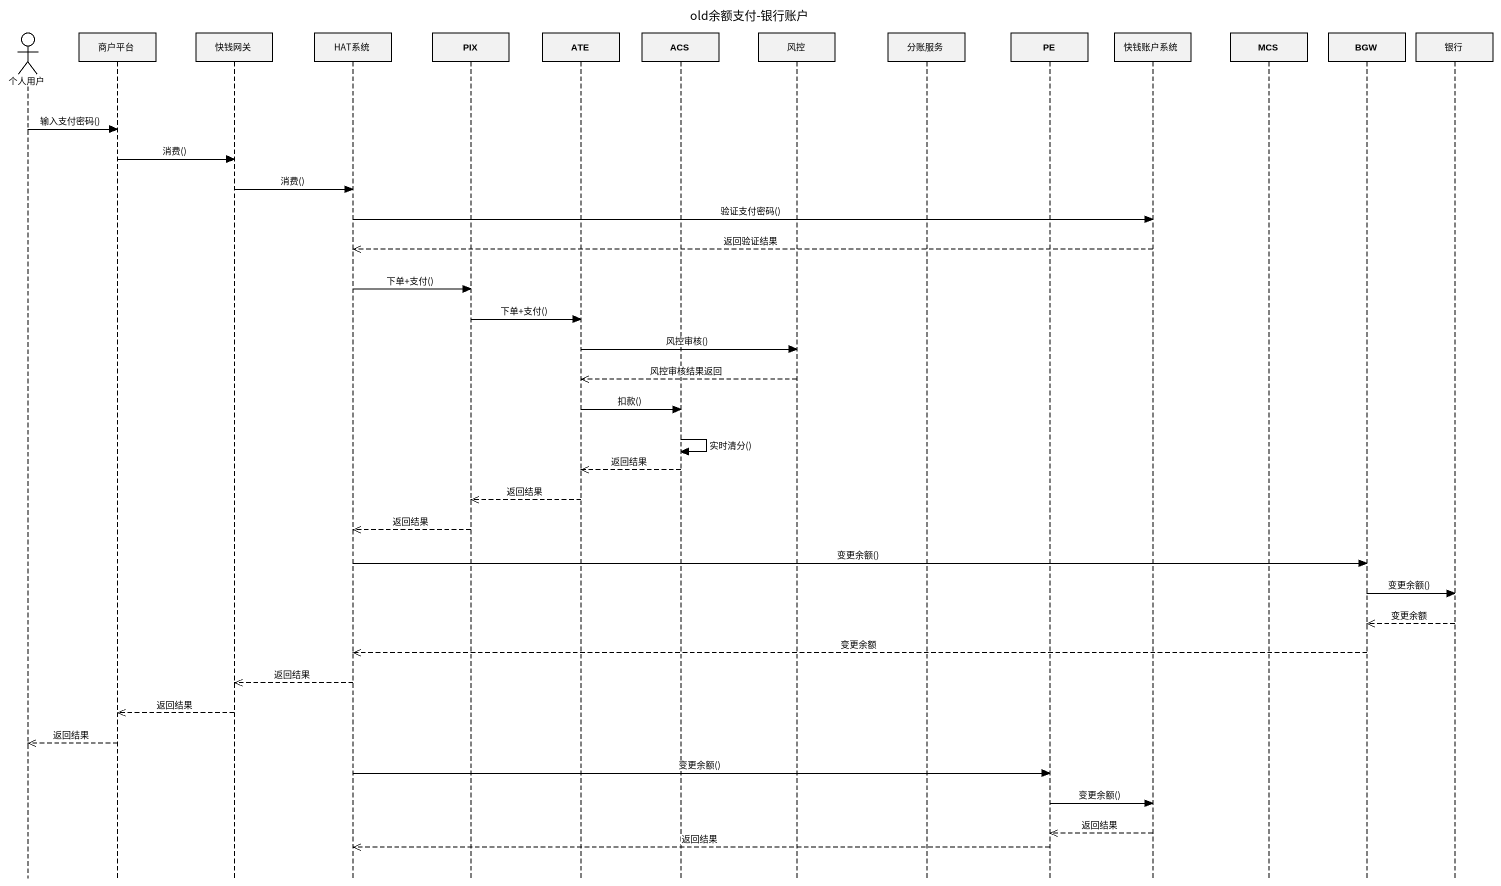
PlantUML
@startuml
title old余额支付-银行账户
hide footbox
actor 个人用户
participant 商户平台
participant 快钱网关
participant HAT系统
participant PIX
participant ATE
participant ACS
participant 风控
participant 分账服务
participant PE
participant 快钱账户系统
participant MCS
participant BGW
participant 银行

个人用户 -> 商户平台 : 输入支付密码()
商户平台 -> 快钱网关 : 消费()
快钱网关 -> HAT系统 : 消费()
HAT系统 -> 快钱账户系统 : 验证支付密码()
快钱账户系统 -->> HAT系统 : 返回验证结果
HAT系统 -> PIX : 下单+支付()
PIX -> ATE : 下单+支付()
ATE -> 风控 : 风控审核()
风控 -->> ATE : 风控审核结果返回
ATE -> ACS : 扣款()
ACS -> ACS : 实时清分()
ACS -->> ATE : 返回结果
ATE -->> PIX : 返回结果
PIX -->> HAT系统 : 返回结果
HAT系统 -> BGW : 变更余额()
BGW -> 银行 : 变更余额()
银行 -->> BGW : 变更余额
BGW -->> HAT系统 : 变更余额
HAT系统 -->> 快钱网关 : 返回结果
快钱网关 -->> 商户平台 : 返回结果
商户平台 -->> 个人用户 : 返回结果
HAT系统 -> PE : 变更余额()
PE -> 快钱账户系统 : 变更余额()
快钱账户系统 -->> PE : 返回结果
PE -->> HAT系统 : 返回结果
@enduml
